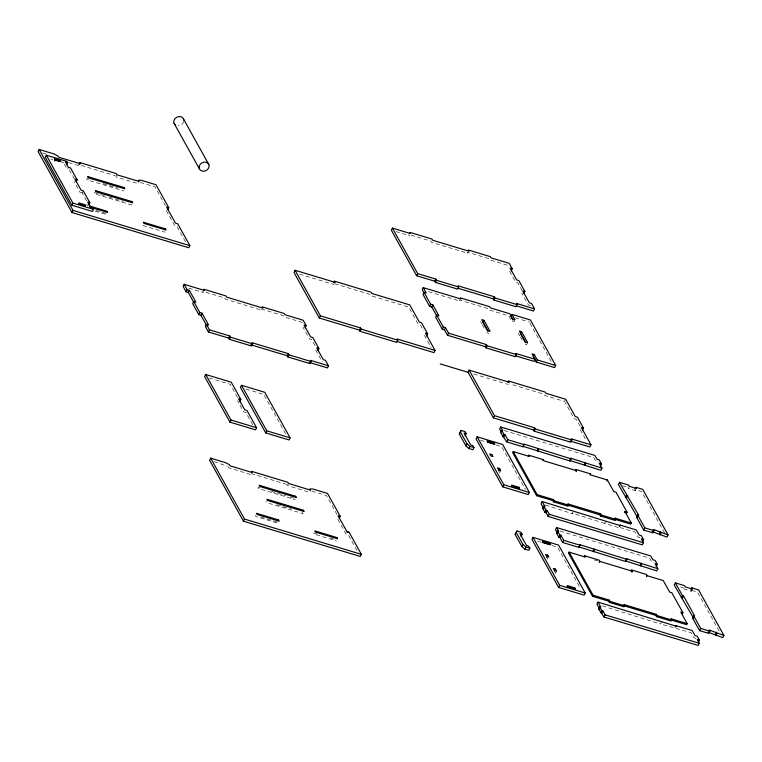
<?xml version="1.0" encoding="UTF-8"?>
<svg xmlns="http://www.w3.org/2000/svg" width="762" height="762" viewBox="0 0 762 762"><rect width="100%" height="100%" fill="white"/><g stroke="black" fill="none" stroke-linecap="round" stroke-linejoin="round"><path stroke-width="0.57" stroke-dasharray="3.81 2.86" d="M74.466 179.013L69.513 170.107L67.332 169.45L68.389 167.335M86.601 200.863L82.21 192.948L83.268 190.833M116.957 174.774L115.9 176.889L138.017 183.566L139.075 181.451M288.465 483.46L287.398 485.575L309.515 492.252L310.572 490.137M514.96 319.783L513.902 321.888L511.712 321.221L508.73 315.849L489.347 310.001L488.699 308.839L459.353 299.98L460 301.142L426.634 291.074M527.647 342.624L526.59 344.729L524.408 344.072M500.739 470.525L499.682 472.63L498.567 470.63M565.661 399.25L564.566 401.441L544.782 395.468L544.116 394.268L509.759 383.896M545.411 505.035L572.262 513.636L572.986 512.188M556.612 571.09L555.555 573.205L554.441 571.195M618.211 527.504L604.723 523.427L605.809 521.265M629.326 486.318L628.231 488.518L635.479 490.709L636.584 488.509M696.173 638.413L693.896 637.727L691.115 632.708L660.597 624.002L661.683 621.83M692.458 589.074L691.353 591.274L684.105 589.083L685.2 586.883M411.051 235.153L430.949 241.163L431.616 242.364L467.925 253.317L467.258 252.127L489.375 258.794L490.042 259.994L508.197 265.471M395.888 231.581L409.499 235.687L408.832 234.486M42.605 152.943L47.101 154.295M140.322 182.432L154.953 186.852L165.468 205.778M81.191 165.421L115.233 175.698M68.532 162.592L79.591 165.935M50.673 158.944L52.845 159.601M61.522 162.22L63.694 162.877M530.476 305.562L528.295 304.905L521.694 293.037M88.773 179.337L86.554 178.67L87.239 179.899L123.815 190.938M103.175 183.68L117.586 188.033M515.245 317.811L529.342 322.069M104.318 195.682L94.336 192.672L95.021 193.91L131.597 204.949L130.912 203.711M108.747 197.025L123.158 201.368M82.21 192.948L80.02 192.291L73.924 181.318M95.993 210.36L105.937 213.36L106.604 214.56L94.44 210.893M142.923 225.523L165.03 232.191M334.575 283.721L370.046 294.427L370.713 295.618L408.67 307.076L418.252 324.326L420.433 324.983L423.758 330.975M299.571 274.149L334.137 284.588M486.737 332.699L488.994 333.385M261.204 309.001L283.312 315.678L283.978 316.868L302.143 322.355L303.133 324.145M473.65 373.999L508.206 384.429M188.747 288.131L203.444 292.57L202.778 291.37L224.885 298.037L225.552 299.237L261.871 310.201M504.196 430.54L593.817 457.591L595.894 461.334L598.17 462.02M480.546 440.265L486.108 441.941M496.11 444.96L501.663 446.637L525.466 489.48M622.459 485.756L627.545 487.289M209.074 377.933L230.191 384.305L239.211 400.536M245.974 389.068L263.728 394.421M620.087 527.571L635.241 532.143L638.023 537.162L640.299 537.848M560.07 531.114L649.691 558.155L651.767 561.899L654.044 562.585M537.534 541.172L540.868 542.173M551.983 545.525L557.536 547.202L580.206 588.007M594.227 559.918L598.722 561.27M680.371 586.931L683.419 587.854L684.105 589.083M691.81 590.388L697.497 592.103L719.928 632.47M214.103 461.629L227.286 466.23M311.82 491.119L326.45 495.538L336.966 514.464M286.741 484.375L250.422 473.421L251.089 474.621L228.971 467.944L228.314 466.744M260.271 488.023L258.051 487.347L258.737 488.585L295.313 499.624M271.348 491.366L285.76 495.71M290.198 497.053L294.627 498.386M276.92 504.701L291.332 509.054M602.361 605.923L660.597 624.002M260.852 517.046L277.435 522.046L278.101 523.246L255.994 516.569L255.327 515.379M317.068 534.01L313.753 533.009L314.42 534.2L336.528 540.877M330.337 538.01L335.861 539.677M664.626 532.943L641.623 491.538L634.803 489.48L635.479 490.709M690.677 590.045L691.353 591.274M522.218 290.703L517.779 282.721L515.607 282.064L509.006 270.196M529.914 323.098L551.764 362.436M580.215 426.329L576.339 419.348L574.148 418.69L565.128 402.45M580.244 429.654L586.473 440.865M518.312 333.099L519.979 336.09M520.532 337.09L522.189 340.081M604.723 523.427L571.929 513.036L572.262 513.636M480.641 321.726L481.746 323.726M482.298 324.717L485.07 329.708M424.348 335.299L431.149 347.529M546.687 557.232L547.792 559.241M315.049 345.586L311.725 339.604L309.543 338.947L302.952 327.069M315.639 349.92L322.24 361.788M185.48 241.792L176.622 225.847L174.441 225.19L165.506 209.112M356.978 550.478L348.12 534.533L345.938 533.876L337.004 517.798M264.309 395.459L285.579 433.759M302.409 512.397L303.095 513.636L266.529 502.596L265.833 501.358M252.67 424.748L245.869 412.528L243.611 411.842L237.525 400.869M64.341 164.068L67.332 169.45M86.62 204.159L87.63 205.978M183.718 121.32A5.201 4.362 -29.1 0 1 177.851 125.701"/><path stroke-width="1.14" d="M465.153 435.778L466.211 433.664L464.029 432.997L470.668 444.96L472.859 445.618L473.964 447.627L472.907 449.742L468.906 448.532L465.973 445.98L459.324 434.016L460.029 432.559M466.211 433.664L465.096 431.654L461.096 430.454L460.381 431.902L467.03 443.865L469.964 446.418L473.964 447.627M521.027 536.343L522.084 534.229L519.894 533.571L526.542 545.525L528.723 546.192L529.838 548.192L528.78 550.307L524.78 549.097L521.846 546.544L515.198 534.581L515.903 533.133M522.084 534.229L520.97 532.228L516.96 531.019L516.255 532.467L522.903 544.43L525.837 546.983L529.838 548.192M78.924 164.735L79.981 162.62L80.648 163.82L58.531 157.143L57.874 155.943L53.788 153.886L39.157 149.466L38.1 151.581L71.942 212.503L188.795 247.774L189.862 245.659L177.679 223.742L175.47 223.152L166.564 206.997L168.745 207.655L167.688 209.769M66.532 164.725L67.589 162.611L66.923 161.411L46.311 155.191L45.253 157.305L71.885 205.245L92.497 211.465L93.555 209.35L92.888 208.159L90.707 207.493L87.678 202.044L89.859 202.702L88.802 204.816M54.512 160.906L55.035 159.849L54.359 158.62L60.208 160.382L60.893 161.611L55.035 159.849M60.208 160.382L59.674 161.439L54.807 159.972M76.114 181.975L77.172 179.861L70.571 167.992L68.389 167.335L65.399 161.954L67.589 162.611M71.885 205.245L72.942 203.13L46.311 155.191M71.942 212.503L73.009 210.388L39.157 149.466M84.83 204.702L85.506 205.93L79.658 204.159L78.981 202.93L84.83 204.702L84.296 205.759L78.448 203.987M305.124 327.727L306.181 325.622L303.2 320.24L285.036 314.763L284.369 313.563L262.261 306.886L262.928 308.086L226.609 297.123L225.952 295.932L203.835 289.255L204.502 290.455L184.156 284.312L183.099 286.426L186.09 291.808L188.271 292.465L193.767 302.362M186.09 291.808L187.147 289.693L184.156 284.312M188.271 292.465L189.328 290.351L187.147 289.693M189.328 290.351L195.929 302.228L193.748 301.562L192.681 303.676L198.777 314.649L200.968 315.306L207.007 326.193M198.777 314.649L199.835 312.534L193.748 301.562M200.968 315.306L202.025 313.192L199.835 312.534M202.025 313.192L208.617 325.069L206.435 324.402L205.378 326.517L208.407 331.975L228.743 338.109L229.41 339.309L251.527 345.977L252.584 343.862L251.917 342.671L288.227 353.625L288.893 354.825L311.01 361.502L309.953 363.617L287.836 356.94L287.169 355.74L250.86 344.786M208.407 331.975L209.464 329.86L206.435 324.402M240.84 399.44L231.248 382.191L205.692 374.475L204.635 376.59L229.934 422.129L255.499 429.844L256.556 427.73L246.936 410.413L244.678 409.727L238.582 398.755L240.84 399.44L239.782 401.555M228.743 338.109L229.8 335.994L209.464 329.86M229.41 339.309L230.467 337.195L229.8 335.994M333.832 282.654L334.566 281.207L335.232 282.397L295.094 270.281L293.999 272.472L319.297 318.011L359.435 330.127L360.102 331.327L396.678 342.367L397.774 340.176L397.107 338.985L435.064 350.434L433.978 352.625L397.126 341.5M241.487 385.277L240.43 387.391L265.728 432.93L289.036 439.969L290.093 437.855L264.785 392.306L241.487 385.277L266.786 430.825L290.093 437.855M340.243 516.341L327.508 493.424L312.877 489.004L309.905 488.937L310.572 490.137L288.465 483.46L287.798 482.27L251.479 471.307L252.146 472.507L230.038 465.83L229.372 464.63L225.285 462.572L210.655 458.153L209.598 460.267L243.449 521.189L360.293 556.46L361.359 554.345L349.177 532.419L347.005 531.762L338.061 515.683L340.243 516.341L339.185 518.455M229.934 422.129L230.991 420.014L205.692 374.475M287.169 355.74L288.227 353.625M287.836 356.94L288.893 354.825M319.297 318.011L320.392 315.83L295.094 270.281M265.728 432.93L266.786 430.825M317.821 350.577L318.878 348.463L312.782 337.49L310.601 336.833L304.009 324.964L306.181 325.622M243.449 521.189L244.507 519.074L210.655 458.153M511.188 270.853L512.245 268.738L509.254 263.357L491.099 257.88L490.433 256.68L468.325 250.012L468.982 251.203L432.673 240.249L432.006 239.049L409.899 232.372L410.556 233.572L392.401 228.095L391.344 230.21L416.652 275.749L434.807 281.226L435.473 282.426L457.581 289.103L458.638 286.988L457.972 285.788L494.29 296.751L494.957 297.952L517.065 304.619L516.007 306.734L493.9 300.057L493.233 298.866L458.048 288.246M318.878 348.463L316.697 347.805L323.298 359.674L325.469 360.331L328.498 365.779L327.441 367.894L309.286 362.417M359.435 330.127L360.531 327.946L320.392 315.83M360.102 331.327L361.198 329.136L360.531 327.946M416.652 275.749L417.709 273.634L392.401 228.095M512.902 320.088L510.911 316.506L511.969 314.401L514.96 319.783L512.769 319.116L509.788 313.744L490.404 307.886L489.756 306.734L460.41 297.875L461.048 299.037L423.243 287.626L422.186 289.731L424.177 293.313M423.243 287.626L426.234 292.999L424.043 292.341L422.996 294.446L429.587 306.324L431.768 306.981L436.759 315.954M434.807 281.226L435.864 279.121L417.709 273.634M435.473 282.426L436.531 280.311L435.864 279.121M429.587 306.324L430.644 304.219L424.043 292.341M431.768 306.981L432.826 304.876L430.644 304.219M432.826 304.876L438.922 315.839L436.74 315.182L435.683 317.287L442.274 329.165L444.465 329.822L447.494 335.27L485.299 346.681L485.946 347.843L515.293 356.702L516.35 354.587L515.703 353.435L535.086 359.283L534.029 361.388L515.722 355.864M426.53 335.956L427.625 333.775L421.529 322.802L419.348 322.145L409.765 304.895L371.808 293.437L371.142 292.237L334.566 281.207M442.274 329.165L443.332 327.06L436.74 315.182M444.465 329.822L445.522 327.717L443.332 327.06M347.005 531.762L349.177 532.419M447.494 335.27L448.542 333.165L445.522 327.717M493.233 298.866L494.29 296.751M493.9 300.057L494.957 297.952M483.956 320.307L490.052 331.27L487.794 330.594L481.698 319.621L483.956 320.307L482.898 322.412L487.88 331.384M570.09 441.007L589.874 446.98L590.96 444.798L571.186 438.826L571.843 440.026L570.757 442.208L534.181 431.168L533.514 429.968L493.376 417.862L468.068 372.313L469.163 370.132L509.302 382.248L508.635 381.048L507.911 382.505M485.299 346.681L486.356 344.576L448.542 333.165M485.946 347.843L486.994 345.738L486.356 344.576M523.875 293.694L524.932 291.579L518.836 280.607L516.665 279.949L510.064 268.081L512.245 268.738M459.324 434.016L461.096 430.454M520.494 333.756L521.551 331.651L519.37 330.994L525.466 341.957L527.647 342.624L521.551 331.651M465.973 445.98L467.03 443.865M524.932 291.579L522.761 290.922L529.352 302.8L531.533 303.457L534.562 308.905L533.495 311.02L516.474 305.876M468.906 448.532L469.964 446.418M477.164 436.807L476.107 438.922L502.739 486.861L528.295 494.576L529.361 492.462L502.72 444.522L477.164 436.807L503.796 484.746L529.361 492.462M493.376 417.862L494.471 415.671L469.163 370.132M533.19 356.597L534.238 354.492L532.057 353.835L535.086 359.283M600.38 465.992L601.466 463.82L599.256 459.848L596.989 459.162L594.903 455.419L500.748 427.006L499.662 429.177L501.215 431.978M494.233 442.96L494.919 444.189L487.661 441.998L486.985 440.769L494.233 442.96L493.709 444.017L487.49 442.141M500.748 427.006L502.825 430.74L501.729 430.416L500.644 432.587L506.74 441.903L522.97 446.808L524.056 444.637L523.723 444.036L571.138 458.848L570.052 461.01L522.637 446.208L522.97 446.808M511.969 314.401L530.39 319.964L555.698 365.503L554.641 367.608L536.219 362.045L537.267 359.94L534.238 354.492M502.853 436.559L503.939 434.388L501.729 430.416M503.949 436.893L505.035 434.721L503.939 434.388M506.74 441.903L507.825 439.741L505.035 434.721M498.567 470.63L499.624 468.516L497.443 467.858L498.558 469.859L500.739 470.525L499.624 468.516M528.237 456.295L528.771 455.238L529.447 456.467L513.217 451.571L512.693 452.628L536.629 495.71L552.86 500.605L553.545 501.834L568.157 506.244L568.69 505.187L568.004 503.958L567.471 505.016M502.739 486.861L503.796 484.746M533.514 429.968L534.61 427.787L494.471 415.671M534.181 431.168L535.267 428.987L534.61 427.787M518.855 487.27L519.541 488.499L512.283 486.318L511.597 485.089L518.855 487.27L518.331 488.328L512.112 486.451M537.248 450.618L538.334 448.447M537.581 451.218L538.667 449.047M542.849 460.705L543.382 459.648L528.771 455.238M515.198 534.581L516.96 531.019M536.629 495.71L537.153 494.652L513.217 451.571M542.163 501.558L541.077 503.72L543.868 508.74L542.773 508.416L543.858 506.244L544.954 506.568L542.163 501.558L620.42 525.675L620.097 525.075L619.373 526.523M521.846 546.544L522.903 544.43M582.435 430.32L583.521 428.13L577.434 417.166L575.243 416.5L565.661 399.25L545.878 393.278L545.211 392.087L508.635 381.048M524.78 549.097L525.837 546.983M569.719 460.419L570.805 458.248L601.98 468.154L600.894 470.325L569.719 460.419L570.052 461.01M642.509 541.82L643.595 539.648L641.318 538.963L643.395 542.706L642.309 544.878L548.154 516.455L546.078 512.721L544.982 512.388L546.068 510.216L543.858 506.244M533.038 537.381L531.971 539.486L558.613 587.426L584.168 595.141L585.235 593.027L558.594 545.097L533.038 537.381L559.67 585.311L585.235 593.027M546.078 512.721L547.164 510.55L546.068 510.216M552.86 500.605L553.393 499.548L537.153 494.652M553.545 501.834L554.069 500.777L553.393 499.548M548.154 516.455L549.24 514.283L547.164 510.55M575.32 470.506L575.853 469.449L590.464 473.859L591.141 475.088L607.381 479.984L613.791 491.528L615.963 492.185L627.069 512.178L626.545 513.236M576.005 471.735L576.529 470.678L575.853 469.449M542.325 542.392L542.849 541.334L550.107 543.525L550.793 544.754L543.535 542.563L542.849 541.334M584.33 464.83L585.416 462.658M584.664 465.42L585.749 463.258M556.622 527.571L555.536 529.742L557.613 533.476L556.517 533.152L557.603 530.981L558.698 531.314L556.622 527.571L650.777 555.984L652.853 559.727L655.13 560.413L657.339 564.394L656.253 566.557M550.107 543.525L549.583 544.582L543.363 542.706M546.687 557.232L547.745 555.127L545.554 554.46L546.668 556.46L548.859 557.127L547.745 555.127M578.844 547.373L578.51 546.773L625.916 561.584L627.002 559.413L579.596 544.601L579.93 545.201L578.844 547.373L562.604 542.477L559.822 537.458L558.727 537.124L559.813 534.962L557.603 530.981M589.931 474.917L590.464 473.859M559.822 537.458L560.908 535.286L559.813 534.962M562.604 542.477L563.689 540.306L560.908 535.286M554.441 571.195L555.498 569.09L553.317 568.423L554.431 570.433L556.612 571.09L555.498 569.09M584.111 556.86L584.644 555.803L585.321 557.032L569.09 552.136L568.566 553.193L592.503 596.275L608.733 601.18L609.419 602.409L624.03 606.819L624.554 605.761L623.878 604.533L656.339 614.324L657.025 615.553L671.636 619.963L671.112 621.02L656.492 616.61L655.815 615.382L623.345 605.59M606.847 481.041L607.381 479.984M558.613 587.426L559.67 585.311M614.553 519.227L615.086 518.17L615.763 519.398L615.239 520.456L600.618 516.045L599.942 514.817L600.466 513.759L568.004 503.958M600.618 516.045L601.151 514.988L600.466 513.759M619.496 482.327L618.392 484.527L637.689 517.627L636.594 517.293L637.699 515.093L638.794 515.426L619.496 482.327L628.65 485.089L629.326 486.318L636.584 488.509L635.899 487.28L635.165 488.747M574.729 587.845L575.415 589.074L568.157 586.883L567.471 585.654L574.729 587.845L574.196 588.902L566.947 586.711M593.122 551.183L594.208 549.011M593.455 551.783L594.541 549.612M625.488 497.3L626.593 495.1M626.583 497.634L627.678 495.433M599.408 562.499L599.942 561.442L599.256 560.213L584.644 555.803M624.373 512.578L624.897 511.521L627.069 512.178M592.503 596.275L593.027 595.217L569.09 552.136M624.897 511.521L631.317 523.065L630.784 524.123L615.639 519.551M675.237 627.088L675.961 625.64L676.294 626.24L598.037 602.123L596.951 604.295L599.18 608.305M698.383 642.385L699.468 640.213L697.192 639.528L699.268 643.271L698.183 645.443L604.028 617.02L598.646 608.981L599.732 606.809L600.827 607.143L598.037 602.123M625.945 560.261L626.678 558.813L657.854 568.719L656.768 570.89L625.583 560.984L625.916 561.584M600.856 612.953L601.942 610.781L599.732 606.809M601.951 613.286L603.037 611.114L601.942 610.781M652.167 531.6L666.931 537.077L668.026 534.886L653.263 529.409L653.948 530.638L652.853 532.828L643.699 530.066L644.795 527.866L637.699 515.093M608.733 601.18L609.257 600.123L593.027 595.217M609.419 602.409L609.943 601.351L609.257 600.123M604.028 617.02L605.114 614.858L603.037 611.114M631.193 571.071L631.717 570.014L646.338 574.424L647.014 575.653L663.254 580.549L669.665 592.103L671.836 592.75L682.942 612.743L682.419 613.801M631.879 572.3L632.403 571.243L631.717 570.014M640.204 565.394L641.29 563.223M640.537 565.995L641.623 563.823M659.425 533.791L660.521 531.59M660.102 535.019L661.206 532.819M646.49 576.71L647.014 575.653M655.815 615.382L656.339 614.324M656.492 616.61L657.025 615.553M691.039 589.312L691.772 587.845L692.458 589.074L685.2 586.883L684.514 585.654L675.361 582.892L674.265 585.092L693.01 617.191M681.361 597.865L682.466 595.674L675.361 582.892M682.457 598.199L683.552 595.998L682.466 595.674M682.942 612.743L680.771 612.086L687.191 623.64L686.657 624.697L670.427 619.792M708.041 632.165L722.795 637.642L723.9 635.451L709.136 629.974L709.822 631.203L708.717 633.393L699.564 630.631L692.467 617.858L693.572 615.658L694.658 615.991L683.552 595.998M699.564 630.631L700.669 628.44L693.572 615.658M715.289 634.355L716.394 632.165M715.975 635.584L717.08 633.393M79.981 162.62L116.3 173.584L116.957 174.774L139.075 181.451L138.408 180.251L141.38 180.318L156.01 184.737L168.745 207.655M534.562 308.905L516.398 303.419L517.065 304.619M436.531 280.311L458.638 286.988M77.172 179.861L74.99 179.203L81.077 190.176L83.268 190.833L89.859 202.702M89.306 205.911L106.994 211.245L107.661 212.446L89.973 207.112M72.942 203.13L93.555 209.35M73.009 210.388L189.862 245.659M537.267 359.94L555.698 365.503M486.994 345.738L516.35 354.587M427.625 333.775L425.444 333.118L435.064 350.434M361.198 329.136L397.774 340.176M440.255 363.922L468.068 372.313M583.521 428.13L581.339 427.472L590.96 444.798M328.498 365.779L310.344 360.302L311.01 361.502M535.267 428.987L571.843 440.026M230.467 337.195L252.584 343.862M601.466 463.82L599.189 463.134L601.98 468.154M507.825 439.741L524.056 444.637M635.899 487.28L642.728 489.337L668.026 534.886M576.529 470.678L544.068 460.877L543.382 459.648M615.086 518.17L631.317 523.065M644.795 527.866L653.948 530.638M554.069 500.777L568.69 505.187M601.151 514.988L615.763 519.398M568.595 505.358L599.942 514.817M620.097 525.075L636.327 529.971L639.108 534.991L641.385 535.676L643.595 539.648M549.24 514.283L643.395 542.706M230.991 420.014L256.556 427.73M657.339 564.394L655.063 563.709L657.854 568.719M563.689 540.306L579.93 545.201M691.772 587.845L698.602 589.902L723.9 635.451M599.942 561.442L632.403 571.243M692.467 617.858L693.563 618.192M687.191 623.64L670.96 618.734L671.636 619.963M700.669 628.44L709.822 631.203M609.943 601.351L624.554 605.761M675.961 625.64L692.201 630.536L694.982 635.556L697.259 636.241L699.468 640.213M598.646 608.981L599.742 609.305M605.114 614.858L699.268 643.271M244.507 519.074L361.359 554.345M636.594 517.293L643.699 530.066M521.056 334.756L525.485 342.729M533.695 357.511L536.219 362.045M570.805 458.248L571.138 458.848M626.678 558.813L627.002 559.413M542.773 508.416L544.982 512.388M556.517 533.152L558.727 537.124M183.528 119.005L208.836 164.554A5.201 4.362 -29.1 0 1 203.149 171.25A5.201 4.362 -29.1 0 1 200.301 164.23A5.201 4.362 -29.1 0 1 208.836 164.554M174.05 123.254L199.358 168.802M175.508 124.997A5.201 4.362 -29.1 0 1 176.546 117.386A5.201 4.362 -29.1 0 1 183.794 120.129M124.187 187.585L87.611 176.555L88.297 177.794L124.873 188.824L124.187 187.585M131.969 201.597L95.393 190.567L96.088 191.795L132.655 202.835L131.969 201.597M165.421 228.886L143.313 222.209L143.98 223.409L166.087 230.076L165.421 228.886M491.871 454.552L489.68 453.895L490.795 455.895L492.985 456.562L491.871 454.552M295.685 496.272L259.109 485.232L259.794 486.47L296.37 497.51L295.685 496.272M303.467 510.283L266.89 499.243L267.586 500.482L304.162 511.521L303.467 510.283M278.492 519.932L256.384 513.264L257.051 514.455L279.159 521.132L278.492 519.932M336.918 537.562L314.811 530.895L315.478 532.095L337.585 538.763L336.918 537.562"/></g></svg>
